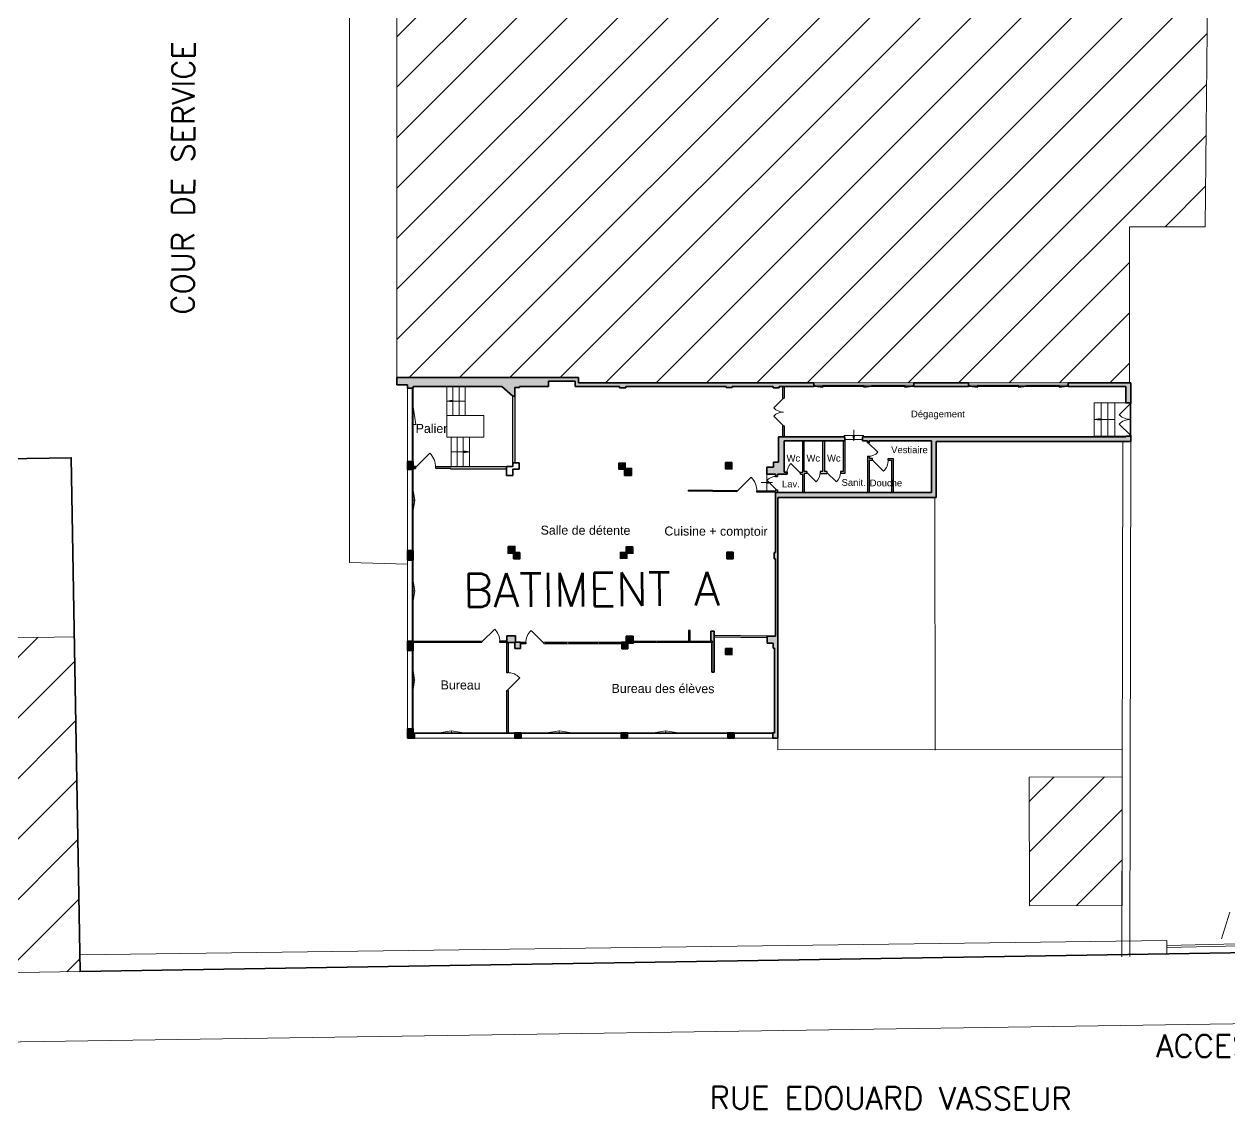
# Model space of a CAD drawing. Extents: x -6460 to -5341, y -3478 to -2628.
# Drawn here: x -6421.3 to -6367.7, y -3314.4 to -3266.1 of the extents above; entities that cross this region are included whole.
import ezdxf
from ezdxf.enums import TextEntityAlignment as Align

# ---------------------------------------------------------------- set-up
doc = ezdxf.new("R2010")
doc.units = 0
for name, color, linetype, lineweight in [('Ar0-Hatch1', 1, 'CONTINUOUS', 5), ('Ar0-Texte1', 144, 'CONTINUOUS', 15), ('Ar0-Texte2', 6, 'CONTINUOUS', 15), ('Ar2-Maçon', 7, 'CONTINUOUS', 35), ('Ar2-Vue-FIN', 9, 'CONTINUOUS', 9), ('Ar6-Cloison', 3, 'CONTINUOUS', 25), ('Ar7-Menuiserie', 4, 'CONTINUOUS', 9), ('Ar7-Porte', 4, 'CONTINUOUS', 9)]:
    doc.layers.add(name, color=color, linetype=linetype, lineweight=lineweight)
doc.styles.add('arial', font='arial.ttf', dxfattribs={"width": 0.9999})
doc.styles.get("Standard").update_dxf_attribs({"font": 'romans.shx'})

msp = doc.modelspace()

# ---------------------------------------------------------------- hatches: boundary and pattern name
at = {"layer": 'Ar0-Hatch1'}
h = msp.add_hatch(color=256, dxfattribs=at)
h.dxf.hatch_style = 1
h.paths.add_polyline_path([(-6397.957, -3281.962), (-6396.777, -3281.962), (-6396.777, -3282.202), (-6394.797, -3282.202), (-6394.797, -3282.262), (-6394.527, -3282.262), (-6394.527, -3282.202), (-6390.057, -3282.202), (-6390.057, -3282.252), (-6389.787, -3282.252), (-6389.787, -3282.202), (-6387.957, -3282.202), (-6387.957, -3282.262), (-6387.687, -3282.262), (-6387.687, -3282.202), (-6386.147, -3282.202), (-6386.147, -3282.042), (-6396.627, -3282.042), (-6396.627, -3281.812), (-6404.458, -3281.812), (-6404.718, -3281.812), (-6404.718, -3282.126), (-6404.244, -3282.126), (-6404.244, -3282.282), (-6403.984, -3282.282), (-6403.984, -3282.202), (-6400.044, -3282.202), (-6399.544, -3282.636), (-6399.467, -3282.636), (-6399.467, -3282.252), (-6399.247, -3282.252), (-6399.247, -3282.202), (-6397.957, -3282.202)])
h.paths.add_polyline_path([(-6372.037, -3282.042), (-6372.102, -3282.042), (-6372.352, -3282.042), (-6374.827, -3282.042), (-6374.827, -3282.202), (-6372.267, -3282.202), (-6372.267, -3282.929), (-6372.037, -3282.929)])
for points in [[(-6379.267, -3282.202), (-6379.267, -3282.042), (-6381.707, -3282.042), (-6381.707, -3282.202)], [(-6404.024, -3285.902), (-6404.024, -3285.912), (-6403.984, -3285.912), (-6403.984, -3285.852), (-6403.884, -3285.852), (-6403.884, -3285.762), (-6403.984, -3285.762), (-6403.984, -3285.552), (-6404.244, -3285.552), (-6404.244, -3285.762), (-6404.244, -3285.902)], [(-6394.267, -3286.162), (-6394.267, -3285.852), (-6394.547, -3285.852), (-6394.547, -3285.612), (-6394.827, -3285.612), (-6394.827, -3285.892), (-6394.577, -3285.892), (-6394.577, -3286.162)], [(-6389.797, -3285.872), (-6389.797, -3285.592), (-6390.077, -3285.592), (-6390.077, -3285.872)], [(-6389.584, -3286.9), (-6389.583, -3286.85), (-6391.734, -3286.822), (-6391.734, -3286.872)], [(-6404.024, -3289.932), (-6404.024, -3289.942), (-6403.984, -3289.942), (-6403.984, -3289.502), (-6404.024, -3289.502), (-6404.024, -3289.512), (-6404.244, -3289.512), (-6404.244, -3289.932)], [(-6399.514, -3289.632), (-6399.514, -3289.872), (-6399.234, -3289.872), (-6399.234, -3289.602), (-6399.454, -3289.602), (-6399.454, -3289.322), (-6399.764, -3289.322), (-6399.764, -3289.632)], [(-6394.204, -3289.632), (-6394.204, -3289.342), (-6394.504, -3289.342), (-6394.504, -3289.592), (-6394.764, -3289.592), (-6394.764, -3289.852), (-6394.474, -3289.852), (-6394.474, -3289.632)], [(-6389.744, -3289.874), (-6389.744, -3289.584), (-6390.024, -3289.584), (-6390.024, -3289.874)], [(-6404.024, -3293.956), (-6404.024, -3293.966), (-6403.984, -3293.966), (-6403.984, -3293.542), (-6403.984, -3293.532), (-6404.024, -3293.532), (-6404.024, -3293.542), (-6404.244, -3293.542), (-6404.244, -3293.956)], [(-6399.464, -3293.602), (-6399.464, -3293.862), (-6399.204, -3293.862), (-6399.204, -3293.662), (-6398.974, -3293.662), (-6398.974, -3293.592), (-6399.434, -3293.592), (-6399.434, -3293.312), (-6399.824, -3293.312), (-6399.824, -3293.542), (-6400.124, -3293.542), (-6400.124, -3293.602), (-6399.834, -3293.602), (-6399.834, -3294.942), (-6399.764, -3294.942), (-6399.764, -3293.602)], [(-6394.175, -3293.626), (-6394.175, -3293.606), (-6394.194, -3293.606), (-6394.194, -3293.535), (-6394.194, -3293.322), (-6394.504, -3293.322), (-6394.504, -3293.592), (-6394.714, -3293.592), (-6394.714, -3293.662), (-6394.705, -3293.662), (-6394.705, -3293.886), (-6394.435, -3293.886), (-6394.435, -3293.626)], [(-6391.654, -3293.536), (-6391.654, -3293.073), (-6391.734, -3293.073), (-6391.734, -3293.536), (-6391.704, -3293.536)], [(-6389.797, -3294.142), (-6389.797, -3293.862), (-6390.077, -3293.862), (-6390.077, -3294.142)], [(-6403.934, -3297.866), (-6403.934, -3297.656), (-6403.964, -3297.656), (-6403.964, -3297.616), (-6403.984, -3297.616), (-6403.984, -3297.436), (-6404.024, -3297.436), (-6404.024, -3297.446), (-6404.244, -3297.446), (-6404.244, -3297.866)], [(-6399.184, -3297.866), (-6399.184, -3297.656), (-6399.174, -3297.656), (-6399.174, -3297.616), (-6399.474, -3297.616), (-6399.474, -3297.656), (-6399.464, -3297.656), (-6399.464, -3297.866)], [(-6394.444, -3297.866), (-6394.444, -3297.656), (-6394.434, -3297.656), (-6394.434, -3297.616), (-6394.734, -3297.616), (-6394.734, -3297.656), (-6394.724, -3297.656), (-6394.724, -3297.866)], [(-6389.704, -3297.866), (-6389.704, -3297.656), (-6389.694, -3297.656), (-6389.694, -3297.616), (-6389.994, -3297.616), (-6389.994, -3297.656), (-6389.984, -3297.656), (-6389.984, -3297.866)]]:
    msp.add_hatch(color=256, dxfattribs=at).paths.add_polyline_path(points)
h = msp.add_hatch(color=256, dxfattribs=at)
h.dxf.hatch_style = 1
h.paths.add_polyline_path([(-6387.474, -3284.632), (-6384.767, -3284.632), (-6384.767, -3284.452), (-6387.717, -3284.452), (-6387.717, -3285.572), (-6387.947, -3285.572), (-6387.947, -3285.802), (-6388.247, -3285.802), (-6388.247, -3286.102), (-6387.854, -3286.102), (-6387.854, -3286.207), (-6387.774, -3286.207), (-6387.774, -3286.102), (-6387.344, -3286.102), (-6387.344, -3286.022), (-6387.474, -3286.022)])
h.paths.add_polyline_path([(-6399.764, -3295.742), (-6399.834, -3295.742), (-6399.834, -3297.616), (-6399.764, -3297.616)])
h.paths.add_polyline_path([(-6390.585, -3293.095), (-6390.734, -3293.095), (-6390.734, -3293.536), (-6390.684, -3293.536), (-6390.684, -3293.606), (-6390.695, -3293.606), (-6390.695, -3294.926), (-6390.585, -3294.926)])
h.paths.add_polyline_path([(-6387.774, -3286.807), (-6387.854, -3286.807), (-6387.854, -3286.872), (-6388.684, -3286.861), (-6388.684, -3286.911), (-6387.855, -3286.922), (-6387.855, -3286.932), (-6387.774, -3286.932)])
h.paths.add_polyline_path([(-6386.467, -3285.992), (-6386.577, -3285.992), (-6386.577, -3284.632), (-6386.634, -3284.632), (-6386.634, -3286.022), (-6386.744, -3286.022), (-6386.744, -3286.102), (-6386.634, -3286.102), (-6386.634, -3286.932), (-6386.577, -3286.932), (-6386.577, -3286.072), (-6386.467, -3286.072)])
h.paths.add_polyline_path([(-6385.567, -3285.992), (-6385.677, -3285.992), (-6385.677, -3284.632), (-6385.747, -3284.632), (-6385.747, -3285.992), (-6385.867, -3285.992), (-6385.867, -3286.072), (-6385.567, -3286.072)], flags=17)
h.paths.add_polyline_path([(-6384.767, -3284.632), (-6384.847, -3284.632), (-6384.847, -3285.992), (-6384.967, -3285.992), (-6384.967, -3286.072), (-6384.767, -3286.072)])
h.paths.add_polyline_path([(-6382.617, -3285.412), (-6382.839, -3285.412), (-6382.839, -3285.482), (-6382.687, -3285.482), (-6382.687, -3286.932), (-6382.617, -3286.932)])
h.paths.add_polyline_path([(-6387.467, -3283.952), (-6387.547, -3283.952), (-6387.547, -3284.452), (-6387.467, -3284.452)])
h.paths.add_polyline_path([(-6384.767, -3285.7), (-6384.767, -3285.703), (-6384.766, -3285.406), (-6384.766, -3285.403)])
h = msp.add_hatch(color=256, dxfattribs=at)
h.paths.add_polyline_path([(-6383.687, -3286.932), (-6383.687, -3285.482), (-6382.687, -3285.482), (-6382.687, -3286.932)], flags=16)
h.paths.add_polyline_path([(-6383.325, -3285.671), (-6383.325, -3286.685), (-6383.011, -3286.685), (-6383.011, -3285.671)], flags=8)
h.paths.add_polyline_path([(-6383.534, -3285.482), (-6383.534, -3285.412), (-6383.687, -3285.412), (-6383.687, -3285.312), (-6383.767, -3285.312), (-6383.767, -3286.932), (-6386.577, -3286.932), (-6386.577, -3286.072), (-6386.467, -3286.072), (-6386.467, -3285.992), (-6386.577, -3285.992), (-6386.577, -3284.632), (-6385.747, -3284.632), (-6385.747, -3285.992), (-6385.867, -3285.992), (-6385.867, -3286.072), (-6385.567, -3286.072), (-6385.567, -3285.992), (-6385.677, -3285.992), (-6385.677, -3284.632), (-6384.847, -3284.632), (-6384.847, -3285.992), (-6384.967, -3285.992), (-6384.967, -3286.072), (-6384.767, -3286.072), (-6384.767, -3284.452), (-6387.467, -3284.452), (-6387.467, -3283.952), (-6387.547, -3283.952), (-6387.547, -3284.452), (-6387.717, -3284.452), (-6387.717, -3285.572), (-6387.947, -3285.572), (-6387.947, -3285.802), (-6388.247, -3285.802), (-6388.247, -3286.102), (-6387.854, -3286.102), (-6387.854, -3286.207), (-6387.774, -3286.207), (-6387.774, -3286.102), (-6387.344, -3286.102), (-6387.344, -3286.022), (-6387.474, -3286.022), (-6387.474, -3284.632), (-6386.634, -3284.632), (-6386.634, -3286.022), (-6386.744, -3286.022), (-6386.744, -3286.102), (-6386.634, -3286.102), (-6386.634, -3286.932), (-6387.774, -3286.932), (-6387.774, -3286.807), (-6387.854, -3286.807), (-6387.854, -3286.872), (-6388.684, -3286.861), (-6388.684, -3286.911), (-6387.855, -3286.922), (-6387.855, -3289.602), (-6387.915, -3289.602), (-6387.915, -3289.872), (-6387.855, -3289.872), (-6387.855, -3293.332), (-6390.584, -3293.295), (-6390.584, -3293.095), (-6390.734, -3293.095), (-6390.734, -3293.536), (-6390.684, -3293.536), (-6390.684, -3293.606), (-6390.695, -3293.606), (-6390.695, -3294.926), (-6390.585, -3294.926), (-6390.585, -3293.366), (-6388.225, -3293.398), (-6388.225, -3293.628), (-6387.965, -3293.628), (-6387.965, -3293.848), (-6387.909, -3293.848), (-6387.909, -3297.616), (-6387.984, -3297.616), (-6387.984, -3297.656), (-6387.974, -3297.656), (-6387.974, -3297.866), (-6387.76, -3297.866), (-6387.76, -3287.15), (-6380.712, -3287.15), (-6380.712, -3284.661), (-6372.037, -3284.661), (-6372.037, -3284.399), (-6372.057, -3284.379), (-6372.077, -3284.379), (-6372.077, -3284.412), (-6372.267, -3284.412), (-6372.267, -3284.452), (-6383.987, -3284.452), (-6383.987, -3284.632), (-6383.767, -3284.632), (-6383.767, -3284.712), (-6383.687, -3284.712), (-6383.687, -3284.632), (-6380.917, -3284.632), (-6380.917, -3286.932), (-6382.617, -3286.932), (-6382.617, -3285.412), (-6382.839, -3285.412), (-6382.839, -3285.482)])
h = msp.add_hatch(color=256, dxfattribs=at)
h.dxf.hatch_style = 1
h.paths.add_polyline_path([(-6380.712, -3284.661), (-6372.037, -3284.661), (-6372.037, -3284.379), (-6372.077, -3284.379), (-6372.077, -3284.412), (-6372.267, -3284.412), (-6372.267, -3284.452), (-6383.987, -3284.452), (-6383.987, -3284.632), (-6383.767, -3284.632), (-6383.767, -3284.712), (-6383.687, -3284.712), (-6383.687, -3284.632), (-6380.917, -3284.632), (-6380.917, -3286.932), (-6387.855, -3286.932), (-6387.855, -3289.602), (-6387.915, -3289.602), (-6387.915, -3289.872), (-6387.855, -3289.872), (-6387.855, -3293.327), (-6388.225, -3293.327), (-6388.225, -3293.628), (-6387.965, -3293.628), (-6387.965, -3293.848), (-6387.909, -3293.848), (-6387.909, -3297.616), (-6387.984, -3297.616), (-6387.984, -3297.656), (-6387.974, -3297.656), (-6387.974, -3297.866), (-6387.76, -3297.866), (-6387.76, -3287.15), (-6380.712, -3287.15)])
h = msp.add_hatch(color=256, dxfattribs=at)
h.dxf.hatch_style = 1
h.paths.add_polyline_path([(-6383.687, -3285.482), (-6383.534, -3285.482), (-6383.534, -3285.412), (-6383.687, -3285.412), (-6383.687, -3285.312), (-6383.767, -3285.312), (-6383.767, -3286.932), (-6383.687, -3286.932)])
at = {"layer": 'Ar2-Vue-FIN'}
h = msp.add_hatch(dxfattribs=at)
h.set_pattern_fill('ANSI31', color=256, scale=0.5, angle=504.8435, style=0)
h.set_pattern_definition([(45, (-6383.8467, -3243.5269), (-1.12253, 1.12253), [])])
h.paths.add_polyline_path([(-6372.102, -3282.042), (-6372.102, -3275.091), (-6368.73, -3275.094), (-6368.587, -3260.549), (-6404.718, -3260.546), (-6404.718, -3281.812), (-6396.627, -3281.812), (-6396.627, -3282.042)])
h.paths.add_polyline_path([(-6387.519, -3263.18), (-6387.517, -3262.5), (-6385.649, -3262.505), (-6385.65, -3263.185)], flags=16)
h.paths.add_polyline_path([(-6395.367, -3280.605), (-6394.942, -3280.605), (-6394.942, -3281.038), (-6395.367, -3281.038)], flags=16)
h = msp.add_hatch(dxfattribs=at)
h.set_pattern_fill('ANSI31', color=256, scale=0.6)
h.set_pattern_definition([(45, (-18008.4885, -11090.6088), (-1.34703842, 1.34703842), [])])
h.paths.add_polyline_path([(-6438.393, -3278.515), (-6438.513, -3278.517), (-6439.714, -3278.477), (-6453.294, -3278.564), (-6452.986, -3304.509), (-6448.599, -3308.731), (-6418.817, -3308.252), (-6419.057, -3293.354), (-6438.149, -3293.661)])
h = msp.add_hatch(color=256, dxfattribs=at)
h.paths.add_polyline_path([(-6402.484, -3282.852), (-6402.261, -3282.854), (-6402.263, -3282.852), (-6402.221, -3282.81)])
h.paths.add_polyline_path([(-6402.484, -3282.852), (-6402.221, -3282.894), (-6402.261, -3282.854)])
h = msp.add_hatch(color=256, dxfattribs=at)
h.paths.add_polyline_path([(-6373.667, -3283.67), (-6373.444, -3283.673), (-6373.446, -3283.67), (-6373.404, -3283.628)])
h.paths.add_polyline_path([(-6373.667, -3283.67), (-6373.404, -3283.712), (-6373.444, -3283.673)])
h = msp.add_hatch(color=256, dxfattribs=at)
h.paths.add_polyline_path([(-6384.377, -3284.632), (-6384.374, -3284.409), (-6384.377, -3284.412), (-6384.419, -3284.37)])
h.paths.add_polyline_path([(-6384.377, -3284.632), (-6384.335, -3284.37), (-6384.374, -3284.409)])
h = msp.add_hatch(color=256, dxfattribs=at)
h.paths.add_polyline_path([(-6401.484, -3285.112), (-6401.707, -3285.11), (-6401.704, -3285.112), (-6401.746, -3285.154)])
h.paths.add_polyline_path([(-6401.484, -3285.112), (-6401.746, -3285.07), (-6401.707, -3285.11)])
h = msp.add_hatch(color=256, dxfattribs=at)
h.paths.add_polyline_path([(-6387.997, -3286.485), (-6388.219, -3286.482), (-6388.217, -3286.485), (-6388.259, -3286.527)])
h.paths.add_polyline_path([(-6387.997, -3286.485), (-6388.259, -3286.443), (-6388.219, -3286.482)])
h = msp.add_hatch(dxfattribs=at)
h.set_pattern_fill('ANSI31', color=256, scale=0.5)
h.set_pattern_definition([(45, (-18008.4856, -11091.3054), (-1.12253202, 1.12253202), [])])
h.paths.add_polyline_path([(-6372.431, -3299.575), (-6376.561, -3299.599), (-6376.549, -3305.329), (-6372.419, -3305.305)])

# ---------------------------------------------------------------- linework, layer by layer
at = {"layer": 'Ar0-Hatch1'}
msp.add_line((-6367.636, -3305.602), (-6368, -3306.789), dxfattribs=at)
at = {"layer": 'Ar2-Maçon', "linetype": 'ByBlock'}
for p, q in [((-6396.626, -3281.812), (-6404.718, -3281.812)), ((-6404.718, -3281.812), (-6404.718, -3282.126)), ((-6404.244, -3282.126), (-6404.718, -3282.126)), ((-6404.244, -3282.126), (-6404.718, -3282.126)), ((-6404.244, -3282.126), (-6404.718, -3282.126)), ((-6404.244, -3282.282), (-6403.984, -3282.282)), ((-6400.044, -3282.202), (-6403.984, -3282.202)), ((-6403.984, -3282.282), (-6403.984, -3282.202)), ((-6399.247, -3282.252), (-6399.467, -3282.252)), ((-6399.467, -3282.636), (-6399.467, -3282.252)), ((-6397.957, -3282.202), (-6399.247, -3282.202)), ((-6399.247, -3282.202), (-6399.247, -3282.252)), ((-6396.777, -3281.962), (-6397.957, -3281.962)), ((-6394.797, -3282.202), (-6396.777, -3282.202)), ((-6396.626, -3281.812), (-6396.626, -3282.042)), ((-6386.147, -3282.042), (-6396.626, -3282.042)), ((-6394.797, -3282.202), (-6394.797, -3282.262)), ((-6394.527, -3282.262), (-6394.797, -3282.262)), ((-6390.057, -3282.202), (-6394.527, -3282.202)), ((-6394.527, -3282.202), (-6394.527, -3282.262)), ((-6390.057, -3282.202), (-6390.057, -3282.252)), ((-6389.787, -3282.252), (-6390.057, -3282.252)), ((-6387.957, -3282.202), (-6389.787, -3282.202)), ((-6389.787, -3282.202), (-6389.787, -3282.252)), ((-6387.957, -3282.202), (-6387.957, -3282.262)), ((-6387.687, -3282.262), (-6387.957, -3282.262)), ((-6387.687, -3282.202), (-6387.687, -3282.262)), ((-6399.544, -3282.636), (-6399.467, -3282.636)), ((-6372.077, -3284.412), (-6372.267, -3284.412)), ((-6372.267, -3284.412), (-6372.267, -3284.452)), ((-6387.717, -3284.452), (-6384.767, -3284.452)), ((-6387.717, -3284.452), (-6387.717, -3285.572)), ((-6384.767, -3284.632), (-6384.767, -3284.452)), ((-6383.987, -3284.452), (-6372.267, -3284.452)), ((-6372.037, -3284.661), (-6380.712, -3284.661)), ((-6380.712, -3284.661), (-6380.712, -3287.15)), ((-6404.244, -3285.552), (-6403.984, -3285.552)), ((-6403.984, -3285.552), (-6403.984, -3285.762)), ((-6403.884, -3285.762), (-6403.984, -3285.762)), ((-6403.884, -3285.852), (-6403.984, -3285.852)), ((-6399.837, -3286.172), (-6399.837, -3285.762)), ((-6399.267, -3285.602), (-6399.544, -3285.602)), ((-6399.267, -3285.602), (-6399.267, -3285.892)), ((-6387.947, -3285.802), (-6388.247, -3285.802)), ((-6388.247, -3285.802), (-6388.247, -3286.102)), ((-6387.947, -3285.572), (-6387.947, -3285.802)), ((-6399.544, -3286.172), (-6399.837, -3286.172)), ((-6388.247, -3286.102), (-6387.854, -3286.102)), ((-6387.854, -3286.102), (-6387.854, -3286.207)), ((-6387.774, -3286.102), (-6387.774, -3286.207)), ((-6387.855, -3286.932), (-6380.917, -3286.932)), ((-6387.855, -3286.932), (-6387.855, -3289.602)), ((-6380.712, -3287.15), (-6387.76, -3287.15)), ((-6387.76, -3287.15), (-6387.76, -3297.866)), ((-6404.244, -3289.932), (-6404.244, -3289.512)), ((-6387.855, -3289.602), (-6387.915, -3289.602)), ((-6387.915, -3289.602), (-6387.915, -3289.872)), ((-6387.915, -3289.872), (-6387.855, -3289.872)), ((-6387.855, -3289.872), (-6387.855, -3293.327)), ((-6404.244, -3293.956), (-6404.244, -3293.542)), ((-6403.984, -3293.542), (-6403.984, -3293.966)), ((-6399.824, -3293.602), (-6399.824, -3293.312)), ((-6399.824, -3293.312), (-6399.434, -3293.312)), ((-6399.434, -3293.312), (-6399.434, -3293.592)), ((-6394.504, -3293.592), (-6394.504, -3293.322)), ((-6394.504, -3293.322), (-6394.194, -3293.322)), ((-6394.194, -3293.322), (-6394.194, -3293.606)), ((-6390.585, -3293.095), (-6390.734, -3293.095)), ((-6390.734, -3293.095), (-6390.734, -3293.536)), ((-6390.684, -3293.606), (-6390.684, -3293.536)), ((-6390.585, -3293.095), (-6390.585, -3294.926)), ((-6388.225, -3293.327), (-6388.225, -3293.628)), ((-6388.225, -3293.327), (-6387.855, -3293.327)), ((-6399.464, -3293.602), (-6399.824, -3293.602)), ((-6399.464, -3293.862), (-6399.464, -3293.602)), ((-6399.204, -3293.862), (-6399.464, -3293.862)), ((-6399.434, -3293.592), (-6399.204, -3293.592)), ((-6399.204, -3293.592), (-6399.204, -3293.862)), ((-6394.714, -3293.662), (-6394.714, -3293.592)), ((-6394.705, -3293.886), (-6394.705, -3293.662)), ((-6394.435, -3293.886), (-6394.705, -3293.886)), ((-6394.175, -3293.626), (-6394.435, -3293.626)), ((-6394.435, -3293.626), (-6394.435, -3293.886)), ((-6394.194, -3293.606), (-6394.175, -3293.606)), ((-6394.175, -3293.606), (-6394.175, -3293.626)), ((-6390.695, -3293.606), (-6390.695, -3294.926)), ((-6388.225, -3293.628), (-6387.965, -3293.628)), ((-6387.965, -3293.628), (-6387.965, -3293.848)), ((-6387.909, -3297.616), (-6387.909, -3293.848)), ((-6404.244, -3297.866), (-6404.244, -3297.446)), ((-6399.474, -3297.656), (-6399.474, -3297.616)), ((-6399.174, -3297.656), (-6399.174, -3297.616)), ((-6394.734, -3297.656), (-6394.734, -3297.616)), ((-6394.434, -3297.656), (-6394.434, -3297.616)), ((-6389.994, -3297.656), (-6389.994, -3297.616)), ((-6389.694, -3297.656), (-6389.694, -3297.616)), ((-6387.984, -3297.616), (-6387.909, -3297.616)), ((-6403.934, -3297.866), (-6404.244, -3297.866)), ((-6399.184, -3297.866), (-6399.464, -3297.866)), ((-6394.444, -3297.866), (-6394.724, -3297.866)), ((-6389.704, -3297.866), (-6389.984, -3297.866)), ((-6387.76, -3297.866), (-6387.974, -3297.866))]:
    msp.add_line(p, q, dxfattribs=at)
at = {"layer": 'Ar2-Maçon'}
msp.add_lwpolyline([(-6420.034, -3246.241), (-6420.016, -3247.724), (-6453.804, -3247.425), (-6453.575, -3265.002), (-6428.516, -3264.74), (-6428.093, -3285.518), (-6419.205, -3285.375), (-6418.817, -3308.252), (-6363.03, -3307.348)], dxfattribs=at)
at = {"layer": 'Ar2-Maçon', "linetype": 'ByBlock', "flags": 128}
for points in [[(-6404.244, -3282.282), (-6404.244, -3282.126)], [(-6400.044, -3282.202), (-6399.544, -3282.636)], [(-6397.957, -3282.202), (-6397.957, -3281.962)], [(-6396.777, -3282.202), (-6396.777, -3281.962)], [(-6387.687, -3282.202), (-6386.147, -3282.202), (-6386.147, -3282.042)], [(-6381.707, -3282.202), (-6381.707, -3282.042)], [(-6379.267, -3282.042), (-6381.707, -3282.042)], [(-6379.267, -3282.202), (-6381.707, -3282.202)], [(-6379.267, -3282.202), (-6379.267, -3282.042)], [(-6372.037, -3282.042), (-6374.827, -3282.042)], [(-6372.267, -3282.202), (-6374.827, -3282.202), (-6374.827, -3282.042)], [(-6372.267, -3282.202), (-6372.267, -3282.929)], [(-6372.037, -3282.959), (-6372.037, -3282.042)], [(-6372.267, -3282.929), (-6372.077, -3282.929)], [(-6372.077, -3282.959), (-6372.077, -3282.929)], [(-6372.077, -3282.959), (-6372.037, -3282.959)], [(-6372.077, -3284.412), (-6372.077, -3284.379)], [(-6372.077, -3284.379), (-6372.037, -3284.379)], [(-6372.037, -3284.661), (-6372.037, -3284.379)], [(-6387.474, -3284.632), (-6384.767, -3284.632)], [(-6387.474, -3286.022), (-6387.474, -3284.632)], [(-6383.987, -3284.452), (-6383.987, -3284.632)], [(-6383.987, -3284.632), (-6383.767, -3284.632)], [(-6383.767, -3284.712), (-6383.767, -3284.632)], [(-6383.767, -3284.712), (-6383.687, -3284.712)], [(-6383.687, -3284.632), (-6380.917, -3284.632)], [(-6383.687, -3284.632), (-6383.687, -3284.712)], [(-6380.917, -3284.632), (-6380.917, -3286.932)], [(-6403.984, -3285.912), (-6404.024, -3285.912), (-6404.024, -3285.902), (-6404.244, -3285.902), (-6404.244, -3285.552)], [(-6403.984, -3285.912), (-6403.984, -3285.852)], [(-6403.884, -3285.852), (-6403.884, -3285.762)], [(-6399.267, -3285.892), (-6399.544, -3285.892)], [(-6399.544, -3285.892), (-6399.544, -3286.172)], [(-6387.717, -3285.572), (-6387.947, -3285.572)], [(-6387.474, -3286.022), (-6387.344, -3286.022)], [(-6387.344, -3286.102), (-6387.344, -3286.022)], [(-6387.854, -3286.207), (-6387.774, -3286.207)], [(-6387.774, -3286.102), (-6387.344, -3286.102)], [(-6403.984, -3289.502), (-6404.024, -3289.502), (-6404.024, -3289.512), (-6404.244, -3289.512)], [(-6403.984, -3289.942), (-6403.984, -3289.502)], [(-6399.764, -3289.322), (-6399.764, -3289.632), (-6399.514, -3289.632), (-6399.514, -3289.872), (-6399.234, -3289.872), (-6399.234, -3289.602)], [(-6399.764, -3289.322), (-6399.454, -3289.322), (-6399.454, -3289.602), (-6399.234, -3289.602)], [(-6403.984, -3289.942), (-6404.024, -3289.942), (-6404.024, -3289.932), (-6404.244, -3289.932)], [(-6403.984, -3293.532), (-6404.024, -3293.532), (-6404.024, -3293.542), (-6404.244, -3293.542)], [(-6403.984, -3293.532), (-6403.984, -3293.542)], [(-6390.695, -3293.606), (-6390.684, -3293.606), (-6390.684, -3293.536), (-6390.734, -3293.536)], [(-6403.984, -3293.966), (-6404.024, -3293.966), (-6404.024, -3293.956), (-6404.244, -3293.956)], [(-6394.714, -3293.592), (-6394.504, -3293.592)], [(-6394.714, -3293.662), (-6394.705, -3293.662)], [(-6387.965, -3293.848), (-6387.909, -3293.848)], [(-6390.585, -3294.926), (-6390.695, -3294.926)], [(-6403.984, -3297.436), (-6404.024, -3297.436), (-6404.024, -3297.446), (-6404.244, -3297.446)], [(-6403.984, -3297.616), (-6403.984, -3297.436)], [(-6403.934, -3297.656), (-6403.964, -3297.656), (-6403.964, -3297.616), (-6403.984, -3297.616)], [(-6403.934, -3297.656), (-6403.934, -3297.866)], [(-6399.174, -3297.616), (-6399.474, -3297.616)], [(-6399.474, -3297.656), (-6399.464, -3297.656)], [(-6399.464, -3297.656), (-6399.464, -3297.866)], [(-6399.184, -3297.656), (-6399.174, -3297.656)], [(-6399.184, -3297.656), (-6399.184, -3297.866)], [(-6394.434, -3297.616), (-6394.734, -3297.616)], [(-6394.734, -3297.656), (-6394.724, -3297.656)], [(-6394.724, -3297.656), (-6394.724, -3297.866)], [(-6394.444, -3297.656), (-6394.434, -3297.656)], [(-6394.444, -3297.656), (-6394.444, -3297.866)], [(-6389.694, -3297.616), (-6389.994, -3297.616)], [(-6389.994, -3297.656), (-6389.984, -3297.656)], [(-6389.984, -3297.656), (-6389.984, -3297.866)], [(-6389.704, -3297.656), (-6389.694, -3297.656)], [(-6389.704, -3297.656), (-6389.704, -3297.866)], [(-6387.984, -3297.616), (-6387.984, -3297.656)], [(-6387.984, -3297.656), (-6387.974, -3297.656), (-6387.974, -3297.866)]]:
    msp.add_lwpolyline(points, dxfattribs=at)
at = {"layer": 'Ar2-Maçon', "linetype": 'ByBlock'}
msp.add_lwpolyline([(-6399.837, -3285.762), (-6399.544, -3285.762), (-6399.544, -3285.602)], dxfattribs=at)
at = {"layer": 'Ar2-Maçon', "linetype": 'ByBlock', "flags": 128}
for points in [[(-6394.267, -3286.162), (-6394.267, -3285.852), (-6394.547, -3285.852), (-6394.547, -3285.612), (-6394.827, -3285.612), (-6394.827, -3285.892), (-6394.577, -3285.892), (-6394.577, -3286.162), (-6394.267, -3286.162)], [(-6390.077, -3285.592), (-6390.077, -3285.872), (-6389.797, -3285.872), (-6389.797, -3285.592)], [(-6394.204, -3289.342), (-6394.204, -3289.632), (-6394.474, -3289.632), (-6394.474, -3289.852), (-6394.764, -3289.852), (-6394.764, -3289.592), (-6394.504, -3289.592), (-6394.504, -3289.342), (-6394.204, -3289.342)], [(-6390.024, -3289.584), (-6390.024, -3289.874), (-6389.744, -3289.874), (-6389.744, -3289.584)], [(-6390.077, -3293.862), (-6390.077, -3294.142), (-6389.797, -3294.142), (-6389.797, -3293.862)]]:
    msp.add_lwpolyline(points, close=True, dxfattribs=at)
at = {"layer": 'Ar2-Vue-FIN'}
for p, q in [((-6406.82, -3251.922), (-6406.82, -3290.044)), ((-6404.718, -3281.812), (-6404.718, -3260.377)), ((-6368.587, -3260.549), (-6368.732, -3275.092)), ((-6404.244, -3282.282), (-6404.244, -3285.552)), ((-6402.484, -3282.202), (-6402.484, -3283.502)), ((-6402.214, -3282.202), (-6402.214, -3283.502)), ((-6401.944, -3282.202), (-6401.944, -3283.502)), ((-6401.674, -3282.202), (-6401.674, -3283.502)), ((-6386.147, -3282.042), (-6381.707, -3282.042)), ((-6379.267, -3282.042), (-6374.827, -3282.042)), ((-6402.484, -3282.852), (-6402.221, -3282.81)), ((-6402.484, -3282.852), (-6401.674, -3282.852)), ((-6402.484, -3282.852), (-6402.221, -3282.894)), ((-6402.221, -3282.894), (-6402.484, -3282.852)), ((-6400.844, -3283.502), (-6402.484, -3283.502)), ((-6373.667, -3283.67), (-6373.404, -3283.628)), ((-6373.667, -3283.67), (-6372.747, -3283.67)), ((-6373.667, -3283.67), (-6373.404, -3283.712)), ((-6373.404, -3283.712), (-6373.667, -3283.67)), ((-6384.377, -3284.632), (-6384.419, -3284.37)), ((-6384.377, -3284.632), (-6384.377, -3284.132)), ((-6384.377, -3284.632), (-6384.335, -3284.37)), ((-6384.335, -3284.37), (-6384.377, -3284.632)), ((-6372.403, -3284.66), (-6372.445, -3307.592)), ((-6372.037, -3284.661), (-6372.079, -3307.586)), ((-6401.484, -3285.112), (-6402.294, -3285.112)), ((-6401.484, -3285.112), (-6401.746, -3285.07)), ((-6401.746, -3285.07), (-6401.484, -3285.112)), ((-6401.484, -3285.112), (-6401.746, -3285.154)), ((-6404.244, -3285.902), (-6404.244, -3289.512)), ((-6387.997, -3286.485), (-6388.497, -3286.485)), ((-6387.997, -3286.485), (-6388.259, -3286.527)), ((-6380.771, -3287.183), (-6380.755, -3298.399)), ((-6404.244, -3290.108), (-6406.82, -3290.044)), ((-6404.244, -3289.932), (-6404.244, -3293.542)), ((-6404.244, -3293.956), (-6404.244, -3297.446)), ((-6403.934, -3297.866), (-6399.464, -3297.866)), ((-6399.184, -3297.866), (-6394.724, -3297.866)), ((-6394.444, -3297.866), (-6389.984, -3297.866)), ((-6389.704, -3297.866), (-6387.974, -3297.866)), ((-6387.76, -3297.866), (-6387.76, -3298.377)), ((-6387.76, -3298.377), (-6372.428, -3298.356)), ((-6418.829, -3307.505), (-6370.431, -3306.868)), ((-6370.431, -3307.444), (-6370.431, -3306.868)), ((-6366.634, -3306.997), (-6370.433, -3307.084)), ((-6363.032, -3307.014), (-6370.431, -3307.184)), ((-6446.28, -3311.746), (-6321.784, -3309.907))]:
    msp.add_line(p, q, dxfattribs=at)
at = {"layer": 'Ar2-Vue-FIN', "flags": 128}
for points in [[(-6368.732, -3275.092), (-6372.102, -3275.092), (-6372.102, -3282.042)], [(-6372.267, -3282.929), (-6373.667, -3282.929)], [(-6373.667, -3282.929), (-6373.667, -3284.412)], [(-6373.367, -3282.929), (-6373.367, -3284.412)], [(-6373.067, -3282.929), (-6373.067, -3284.412)], [(-6372.747, -3282.929), (-6372.747, -3284.412)], [(-6402.484, -3283.502), (-6402.484, -3284.462)], [(-6400.844, -3283.502), (-6400.844, -3284.462), (-6402.484, -3284.462)], [(-6383.947, -3284.452), (-6383.947, -3284.382), (-6384.807, -3284.382), (-6384.807, -3284.452)], [(-6372.267, -3284.412), (-6373.667, -3284.412)], [(-6402.294, -3285.762), (-6402.294, -3284.462)], [(-6402.024, -3285.762), (-6402.024, -3284.462)], [(-6401.754, -3285.762), (-6401.754, -3284.462)], [(-6401.484, -3285.762), (-6401.484, -3284.462)], [(-6383.987, -3284.562), (-6384.767, -3284.562)], [(-6388.247, -3286.102), (-6388.247, -3286.867)]]:
    msp.add_lwpolyline(points, dxfattribs=at)
for points in [[(-6453.294, -3278.564), (-6439.714, -3278.477), (-6438.513, -3278.517), (-6438.393, -3278.515), (-6438.149, -3293.661), (-6419.057, -3293.354), (-6418.817, -3308.252), (-6448.599, -3308.731), (-6452.986, -3304.509)], [(-6372.431, -3299.575), (-6376.561, -3299.599), (-6376.549, -3305.329), (-6372.419, -3305.305)]]:
    msp.add_lwpolyline(points, close=True, dxfattribs=at)
at = {"layer": 'Ar6-Cloison'}
for p, q in [((-6387.547, -3282.202), (-6387.547, -3282.732)), ((-6387.467, -3282.202), (-6387.467, -3282.732)), ((-6399.544, -3285.602), (-6399.544, -3282.636)), ((-6399.467, -3282.636), (-6399.467, -3285.602)), ((-6387.547, -3283.952), (-6387.547, -3284.452)), ((-6387.467, -3283.952), (-6387.467, -3284.452)), ((-6385.677, -3284.632), (-6385.677, -3285.992)), ((-6384.847, -3284.632), (-6384.847, -3285.992)), ((-6384.767, -3284.632), (-6384.767, -3286.072)), ((-6383.687, -3285.482), (-6383.534, -3285.482)), ((-6382.839, -3285.482), (-6382.687, -3285.482)), ((-6402.985, -3285.762), (-6399.837, -3285.762)), ((-6402.307, -3285.852), (-6402.984, -3285.852)), ((-6402.307, -3285.892), (-6402.307, -3285.852)), ((-6399.837, -3285.892), (-6402.307, -3285.892)), ((-6385.747, -3285.992), (-6385.867, -3285.992)), ((-6385.567, -3285.992), (-6385.677, -3285.992)), ((-6384.847, -3285.992), (-6384.967, -3285.992)), ((-6386.467, -3286.072), (-6386.577, -3286.072)), ((-6384.767, -3286.072), (-6384.967, -3286.072)), ((-6389.583, -3286.85), (-6391.734, -3286.822)), ((-6389.584, -3286.9), (-6391.734, -3286.872)), ((-6387.854, -3286.872), (-6388.684, -3286.861)), ((-6387.855, -3286.922), (-6388.684, -3286.911)), ((-6387.855, -3286.922), (-6387.855, -3286.932)), ((-6387.854, -3286.807), (-6387.854, -3286.872)), ((-6387.774, -3286.807), (-6387.774, -3286.932)), ((-6399.824, -3293.542), (-6400.124, -3293.542)), ((-6391.654, -3293.536), (-6391.654, -3293.073)), ((-6388.225, -3293.398), (-6390.585, -3293.366)), ((-6388.225, -3293.327), (-6390.584, -3293.295)), ((-6399.834, -3293.602), (-6400.124, -3293.602)), ((-6399.204, -3293.592), (-6398.974, -3293.592)), ((-6398.974, -3293.662), (-6399.204, -3293.662))]:
    msp.add_line(p, q, dxfattribs=at)
at = {"layer": 'Ar6-Cloison', "flags": 128}
for points in [[(-6387.547, -3282.732), (-6387.467, -3282.732)], [(-6387.547, -3283.952), (-6387.467, -3283.952)], [(-6386.634, -3286.022), (-6386.634, -3284.632)], [(-6386.577, -3285.992), (-6386.577, -3284.632)], [(-6385.747, -3285.992), (-6385.747, -3284.632)], [(-6383.767, -3285.312), (-6383.767, -3286.932)], [(-6383.767, -3285.312), (-6383.687, -3285.312)], [(-6383.687, -3285.311), (-6383.687, -3285.412)], [(-6383.534, -3285.412), (-6383.687, -3285.412)], [(-6383.687, -3285.482), (-6383.687, -3286.932)], [(-6383.534, -3285.482), (-6383.534, -3285.412)], [(-6382.839, -3285.412), (-6382.617, -3285.412)], [(-6382.839, -3285.482), (-6382.839, -3285.412)], [(-6382.687, -3285.482), (-6382.687, -3286.932)], [(-6382.617, -3285.412), (-6382.617, -3286.932)], [(-6402.984, -3285.852), (-6402.984, -3285.762)], [(-6386.744, -3286.022), (-6386.634, -3286.022)], [(-6386.744, -3286.102), (-6386.744, -3286.022)], [(-6386.467, -3285.992), (-6386.577, -3285.992)], [(-6386.467, -3285.992), (-6386.467, -3286.072)], [(-6385.867, -3285.992), (-6385.867, -3286.072)], [(-6385.567, -3285.992), (-6385.567, -3286.072)], [(-6384.967, -3285.992), (-6384.967, -3286.072)], [(-6386.744, -3286.102), (-6386.634, -3286.102)], [(-6386.634, -3286.932), (-6386.634, -3286.102)], [(-6386.577, -3286.072), (-6386.577, -3286.932)], [(-6385.867, -3286.072), (-6385.567, -3286.072)], [(-6391.734, -3286.872), (-6391.734, -3286.822)], [(-6391.714, -3286.822), (-6391.714, -3286.822)], [(-6389.584, -3286.9), (-6389.583, -3286.85)], [(-6388.684, -3286.911), (-6388.684, -3286.861)], [(-6387.854, -3286.807), (-6387.774, -3286.807)], [(-6400.124, -3293.602), (-6400.124, -3293.542)], [(-6391.734, -3293.073), (-6391.734, -3293.536), (-6391.654, -3293.536)], [(-6391.654, -3293.073), (-6391.734, -3293.073)], [(-6399.834, -3293.602), (-6399.834, -3294.942)], [(-6399.764, -3293.602), (-6399.764, -3294.942)], [(-6398.974, -3293.592), (-6398.974, -3293.662)], [(-6399.834, -3294.942), (-6399.764, -3294.942)], [(-6399.834, -3295.742), (-6399.834, -3297.616)], [(-6399.834, -3295.742), (-6399.764, -3295.742)], [(-6399.764, -3295.742), (-6399.764, -3297.616)]]:
    msp.add_lwpolyline(points, dxfattribs=at)
at = {"layer": 'Ar7-Menuiserie'}
for p, q in [((-6403.984, -3282.282), (-6404.034, -3282.282)), ((-6404.034, -3282.282), (-6404.034, -3285.552)), ((-6403.984, -3282.282), (-6403.984, -3285.552)), ((-6403.984, -3282.332), (-6404.034, -3282.332)), ((-6403.984, -3283.082), (-6404.034, -3283.082)), ((-6403.984, -3283.112), (-6404.034, -3283.112)), ((-6403.984, -3283.902), (-6404.034, -3283.902)), ((-6403.984, -3283.942), (-6404.034, -3283.942)), ((-6403.984, -3285.502), (-6404.034, -3285.502)), ((-6403.984, -3285.552), (-6404.034, -3285.552)), ((-6404.024, -3289.502), (-6404.024, -3285.912)), ((-6403.984, -3289.502), (-6403.984, -3285.912)), ((-6404.024, -3293.532), (-6404.024, -3289.942)), ((-6403.984, -3293.532), (-6403.984, -3289.942)), ((-6400.924, -3293.542), (-6403.984, -3293.542)), ((-6403.924, -3293.542), (-6403.924, -3293.602)), ((-6391.704, -3293.606), (-6391.704, -3293.536)), ((-6390.684, -3293.536), (-6391.654, -3293.536)), ((-6391.654, -3293.606), (-6391.654, -3293.536)), ((-6390.734, -3293.606), (-6390.734, -3293.536)), ((-6404.024, -3297.436), (-6404.024, -3293.966)), ((-6400.924, -3293.602), (-6403.984, -3293.602)), ((-6403.984, -3297.436), (-6403.984, -3293.966)), ((-6398.174, -3293.592), (-6394.714, -3293.592)), ((-6398.174, -3293.662), (-6394.714, -3293.662)), ((-6391.704, -3293.606), (-6394.194, -3293.606)), ((-6399.474, -3297.616), (-6403.964, -3297.616)), ((-6399.474, -3297.656), (-6403.964, -3297.656)), ((-6399.834, -3297.616), (-6399.834, -3297.616)), ((-6394.734, -3297.616), (-6399.174, -3297.616)), ((-6394.734, -3297.656), (-6399.174, -3297.656)), ((-6389.994, -3297.616), (-6394.434, -3297.616)), ((-6389.994, -3297.656), (-6394.434, -3297.656)), ((-6387.984, -3297.616), (-6389.694, -3297.616)), ((-6387.984, -3297.656), (-6389.694, -3297.656))]:
    msp.add_line(p, q, dxfattribs=at)
at = {"layer": 'Ar7-Menuiserie', "flags": 128}
for points in [[(-6386.147, -3282.152), (-6381.787, -3282.152)], [(-6386.147, -3282.202), (-6386.147, -3282.152)], [(-6386.147, -3282.202), (-6381.787, -3282.202)], [(-6386.107, -3282.202), (-6386.107, -3282.152)], [(-6385.747, -3282.202), (-6385.747, -3282.152)], [(-6385.747, -3282.152), (-6381.707, -3282.152)], [(-6385.747, -3282.202), (-6381.707, -3282.202)], [(-6385.707, -3282.202), (-6385.707, -3282.152)], [(-6385.707, -3282.177), (-6383.967, -3282.177)], [(-6383.967, -3282.202), (-6383.967, -3282.152)], [(-6383.927, -3282.202), (-6383.927, -3282.152)], [(-6383.567, -3282.202), (-6383.567, -3282.152)], [(-6383.527, -3282.202), (-6383.527, -3282.152)], [(-6383.527, -3282.177), (-6382.147, -3282.177)], [(-6382.147, -3282.202), (-6382.147, -3282.152)], [(-6382.107, -3282.202), (-6382.107, -3282.152)], [(-6381.747, -3282.202), (-6381.747, -3282.152)], [(-6381.707, -3282.202), (-6381.707, -3282.152)], [(-6379.267, -3282.152), (-6374.907, -3282.152)], [(-6379.267, -3282.202), (-6379.267, -3282.152)], [(-6379.267, -3282.202), (-6374.907, -3282.202)], [(-6379.227, -3282.202), (-6379.227, -3282.152)], [(-6378.867, -3282.202), (-6378.867, -3282.152)], [(-6378.867, -3282.152), (-6374.827, -3282.152)], [(-6378.867, -3282.202), (-6374.827, -3282.202)], [(-6378.827, -3282.202), (-6378.827, -3282.152)], [(-6378.827, -3282.177), (-6377.087, -3282.177)], [(-6377.087, -3282.202), (-6377.087, -3282.152)], [(-6377.047, -3282.202), (-6377.047, -3282.152)], [(-6376.687, -3282.202), (-6376.687, -3282.152)], [(-6376.647, -3282.202), (-6376.647, -3282.152)], [(-6376.647, -3282.177), (-6375.267, -3282.177)], [(-6375.267, -3282.202), (-6375.267, -3282.152)], [(-6375.227, -3282.202), (-6375.227, -3282.152)], [(-6374.867, -3282.202), (-6374.867, -3282.152)], [(-6374.827, -3282.202), (-6374.827, -3282.152)], [(-6404.009, -3283.082), (-6404.009, -3282.332)], [(-6403.984, -3283.112), (-6403.87, -3283.894)], [(-6372.077, -3282.959), (-6372.077, -3284.379)], [(-6372.037, -3284.379), (-6372.037, -3282.959)], [(-6404.009, -3283.942), (-6404.009, -3285.502)], [(-6403.984, -3285.912), (-6404.024, -3285.912)], [(-6403.984, -3285.952), (-6404.024, -3285.952)], [(-6404.004, -3285.952), (-6404.004, -3286.792)], [(-6403.984, -3286.792), (-6404.024, -3286.792)], [(-6403.984, -3286.832), (-6404.024, -3286.832)], [(-6403.984, -3286.832), (-6403.92, -3287.268)], [(-6403.984, -3287.712), (-6403.92, -3287.277)], [(-6403.984, -3287.712), (-6404.024, -3287.712)], [(-6403.984, -3287.752), (-6404.024, -3287.752)], [(-6404.004, -3287.752), (-6404.004, -3289.462)], [(-6403.984, -3289.462), (-6404.024, -3289.462)], [(-6403.984, -3289.502), (-6404.024, -3289.502)], [(-6403.984, -3289.942), (-6404.024, -3289.942)], [(-6403.984, -3289.982), (-6404.024, -3289.982)], [(-6404.004, -3289.982), (-6404.004, -3290.822)], [(-6403.984, -3290.822), (-6404.024, -3290.822)], [(-6403.984, -3290.862), (-6404.024, -3290.862)], [(-6403.984, -3290.862), (-6403.92, -3291.298)], [(-6403.984, -3291.742), (-6403.92, -3291.307)], [(-6403.984, -3291.742), (-6404.024, -3291.742)], [(-6403.984, -3291.782), (-6404.024, -3291.782)], [(-6404.004, -3291.782), (-6404.004, -3293.492)], [(-6403.984, -3293.492), (-6404.024, -3293.492)], [(-6403.984, -3293.532), (-6404.024, -3293.532)], [(-6400.984, -3293.602), (-6400.984, -3293.542)], [(-6400.924, -3293.602), (-6400.924, -3293.542)], [(-6394.194, -3293.535), (-6391.654, -3293.536)], [(-6394.194, -3293.535), (-6394.194, -3293.606)], [(-6394.144, -3293.535), (-6394.144, -3293.606)], [(-6393.204, -3293.535), (-6393.204, -3293.606)], [(-6393.144, -3293.535), (-6393.144, -3293.606)], [(-6391.754, -3293.536), (-6391.754, -3293.606)], [(-6403.984, -3293.966), (-6404.024, -3293.966)], [(-6403.984, -3294.006), (-6404.024, -3294.006)], [(-6404.004, -3294.006), (-6404.004, -3294.806)], [(-6400.984, -3293.572), (-6403.924, -3293.572)], [(-6398.174, -3293.592), (-6398.174, -3293.662)], [(-6398.094, -3293.592), (-6398.094, -3293.662)], [(-6398.094, -3293.627), (-6397.154, -3293.627)], [(-6397.154, -3293.592), (-6397.154, -3293.662)], [(-6397.064, -3293.592), (-6397.064, -3293.662)], [(-6395.784, -3293.627), (-6397.064, -3293.627)], [(-6395.784, -3293.592), (-6395.784, -3293.662)], [(-6395.704, -3293.592), (-6395.704, -3293.662)], [(-6394.764, -3293.627), (-6395.704, -3293.627)], [(-6394.764, -3293.592), (-6394.764, -3293.662)], [(-6394.714, -3293.592), (-6394.714, -3293.662)], [(-6393.204, -3293.57), (-6394.144, -3293.57)], [(-6393.144, -3293.57), (-6391.754, -3293.57)], [(-6391.704, -3293.606), (-6390.684, -3293.606)], [(-6390.734, -3293.571), (-6391.654, -3293.571)], [(-6403.984, -3294.806), (-6404.024, -3294.806)], [(-6403.984, -3294.846), (-6404.024, -3294.846)], [(-6403.984, -3294.846), (-6403.922, -3295.266)], [(-6403.984, -3295.696), (-6403.922, -3295.275)], [(-6403.984, -3295.696), (-6404.024, -3295.696)], [(-6403.984, -3295.736), (-6404.024, -3295.736)], [(-6404.004, -3295.736), (-6404.004, -3297.396)], [(-6403.984, -3297.396), (-6404.024, -3297.396)], [(-6403.984, -3297.436), (-6404.024, -3297.436)], [(-6403.964, -3297.616), (-6403.964, -3297.656)], [(-6403.924, -3297.616), (-6403.924, -3297.656)], [(-6403.924, -3297.636), (-6402.874, -3297.636)], [(-6402.874, -3297.616), (-6402.874, -3297.656)], [(-6402.834, -3297.616), (-6402.29, -3297.536)], [(-6402.834, -3297.616), (-6402.834, -3297.656)], [(-6401.734, -3297.616), (-6402.278, -3297.536)], [(-6401.763, -3297.636), (-6399.514, -3297.636)], [(-6401.734, -3297.616), (-6401.734, -3297.656)], [(-6401.694, -3297.616), (-6401.694, -3297.656)], [(-6399.514, -3297.616), (-6399.514, -3297.656)], [(-6399.474, -3297.616), (-6399.474, -3297.656)], [(-6399.174, -3297.616), (-6399.174, -3297.656)], [(-6399.134, -3297.616), (-6399.134, -3297.656)], [(-6399.134, -3297.636), (-6398.074, -3297.636)], [(-6398.074, -3297.616), (-6398.074, -3297.656)], [(-6398.034, -3297.616), (-6397.49, -3297.536)], [(-6398.034, -3297.616), (-6398.034, -3297.656)], [(-6396.934, -3297.616), (-6397.478, -3297.536)], [(-6396.934, -3297.616), (-6396.934, -3297.656)], [(-6396.894, -3297.616), (-6396.894, -3297.656)], [(-6396.894, -3297.636), (-6394.774, -3297.636)], [(-6394.774, -3297.616), (-6394.774, -3297.656)], [(-6394.734, -3297.616), (-6394.734, -3297.656)], [(-6394.434, -3297.616), (-6394.434, -3297.656)], [(-6394.394, -3297.616), (-6394.394, -3297.656)], [(-6394.394, -3297.636), (-6393.334, -3297.636)], [(-6393.334, -3297.616), (-6393.334, -3297.656)], [(-6393.294, -3297.616), (-6392.75, -3297.536)], [(-6393.294, -3297.616), (-6393.294, -3297.656)], [(-6392.194, -3297.616), (-6392.738, -3297.536)], [(-6392.194, -3297.616), (-6392.194, -3297.656)], [(-6392.154, -3297.616), (-6392.154, -3297.656)], [(-6392.154, -3297.636), (-6390.034, -3297.636)], [(-6390.034, -3297.616), (-6390.034, -3297.656)], [(-6389.994, -3297.616), (-6389.994, -3297.656)], [(-6389.694, -3297.616), (-6389.694, -3297.656)], [(-6389.654, -3297.616), (-6389.654, -3297.656)], [(-6388.024, -3297.636), (-6389.654, -3297.636)], [(-6388.024, -3297.616), (-6388.024, -3297.656)], [(-6387.984, -3297.616), (-6387.984, -3297.656)]]:
    msp.add_lwpolyline(points, dxfattribs=at)
at = {"layer": 'Ar7-Menuiserie'}
for points in [[(-6386.107, -3282.202), (-6385.75, -3282.254)], [(-6383.567, -3282.202), (-6383.923, -3282.254)], [(-6381.747, -3282.202), (-6382.103, -3282.254)], [(-6379.227, -3282.202), (-6378.87, -3282.254)], [(-6376.687, -3282.202), (-6377.043, -3282.254)], [(-6374.867, -3282.202), (-6375.223, -3282.254)]]:
    msp.add_lwpolyline(points, dxfattribs=at)
for centre, radius, start, end in [((-6386.107, -3282.202), 0.36, 351.6823, 0), ((-6383.567, -3282.202), 0.36, 180, 188.3177), ((-6381.747, -3282.202), 0.36, 180, 188.3177), ((-6379.227, -3282.202), 0.36, 351.6823, 0), ((-6376.687, -3282.202), 0.36, 180, 188.3177), ((-6374.867, -3282.202), 0.36, 180, 188.3177), ((-6403.984, -3283.112), 0.79, 270, 278.3176), ((-6403.984, -3286.832), 0.44, 270, 278.3176), ((-6403.984, -3287.712), 0.44, 81.6824, 90), ((-6403.984, -3290.862), 0.44, 270, 278.3176), ((-6403.984, -3291.742), 0.44, 81.6824, 90), ((-6403.984, -3294.846), 0.425, 270, 278.3176), ((-6403.984, -3295.696), 0.425, 81.6824, 90), ((-6402.834, -3297.616), 0.55, 360, 8.3176), ((-6401.734, -3297.616), 0.55, 171.6824, 180), ((-6398.034, -3297.616), 0.55, 360, 8.3176), ((-6396.934, -3297.616), 0.55, 171.6824, 180), ((-6393.294, -3297.616), 0.55, 360, 8.3176), ((-6392.194, -3297.616), 0.55, 171.6824, 180)]:
    msp.add_arc(centre, radius, start, end, dxfattribs=at)
at = {"layer": 'Ar7-Porte'}
for p, q in [((-6387.507, -3282.732), (-6387.938, -3283.163)), ((-6372.057, -3282.959), (-6372.559, -3283.461)), ((-6387.507, -3283.952), (-6387.938, -3283.521)), ((-6372.057, -3284.379), (-6372.559, -3283.877)), ((-6383.727, -3284.712), (-6383.302, -3285.136)), ((-6403.884, -3285.807), (-6403.248, -3285.171)), ((-6383.534, -3285.482), (-6383.043, -3285.974)), ((-6386.744, -3286.062), (-6387.168, -3285.638)), ((-6386.467, -3286.032), (-6386.042, -3286.456)), ((-6385.567, -3286.032), (-6385.142, -3286.456)), ((-6389.584, -3286.875), (-6388.939, -3286.247)), ((-6387.814, -3286.807), (-6388.238, -3286.383)), ((-6400.924, -3293.572), (-6400.358, -3293.006)), ((-6398.174, -3293.627), (-6398.74, -3293.061)), ((-6399.799, -3295.742), (-6399.233, -3295.176))]:
    msp.add_line(p, q, dxfattribs=at)
for centre, radius, start, end in [((-6387.507, -3282.732), 0.61, 225, 270), ((-6387.507, -3283.952), 0.61, 90, 135), ((-6372.057, -3282.959), 0.71, 225, 270), ((-6372.057, -3284.379), 0.71, 90, 135), ((-6403.884, -3285.807), 0.9, 359.9988, 45), ((-6383.727, -3284.712), 0.6, 270, 315), ((-6383.534, -3285.482), 0.695, 315, 360), ((-6386.744, -3286.062), 0.6, 135, 180), ((-6386.467, -3286.032), 0.6, 315, 360), ((-6385.567, -3286.032), 0.6, 315, 360), ((-6389.584, -3286.875), 0.9, 359.2617, 44.2617), ((-6387.814, -3286.807), 0.6, 90, 135), ((-6400.924, -3293.572), 0.8, 360, 45), ((-6398.174, -3293.627), 0.8, 135, 180), ((-6399.799, -3295.742), 0.8, 45, 90)]:
    msp.add_arc(centre, radius, start, end, dxfattribs=at)

# ---------------------------------------------------------------- texts
at = {"layer": 'Ar0-Texte1', "style": 'arial'}
for s, height, width, p in [('Dégagement', 0.3, 0.9999, (-6380.627, -3283.43)), ('Palier', 0.4, 0.99, (-6403.169, -3284.075)), ('Vestiaire', 0.3, 0.9999, (-6381.893, -3285.024)), ('Wc', 0.3, 0.9999, (-6387.063, -3285.397)), ('Wc', 0.3, 0.9999, (-6386.176, -3285.397)), ('Wc', 0.3, 0.9999, (-6385.26, -3285.397)), ('Lav.', 0.3, 0.9999, (-6387.172, -3286.547)), ('Sanit.', 0.3, 0.9999, (-6384.379, -3286.479)), ('Douche', 0.3, 0.9999, (-6382.942, -3286.499)), ('Salle de détente', 0.4, 0.99, (-6396.315, -3288.606)), ('Cuisine + comptoir', 0.4, 0.99, (-6390.505, -3288.645)), ('Bureau', 0.4, 0.99, (-6401.874, -3295.494)), ('Bureau des élèves', 0.4, 0.99, (-6392.867, -3295.652))]:
    msp.add_text(s, height=height, rotation=359.8435, dxfattribs=dict(at, width=width)).set_placement(p, align=Align.MIDDLE_CENTER)
at = {"layer": 'Ar0-Texte2', "attachment_point": 5}
for s, insert, char_height, width, rotation in [('COUR DE SERVICE', (-6414.228, -3272.926), 1, 40, 89.8435), ('BATIMENT A', (-6396.054, -3291.243), 1.5, 67.04009, 0.4562), ('ACCES 2', (-6368.02, -3311.564), 1, 40, 359.8435), ('RUE EDOUARD VASSEUR', (-6382.732, -3313.887), 1, 40, 359.8435)]:
    msp.add_mtext(s, dxfattribs=dict(at, insert=insert, char_height=char_height, width=width, rotation=rotation))

doc.saveas('drawing.dxf')
